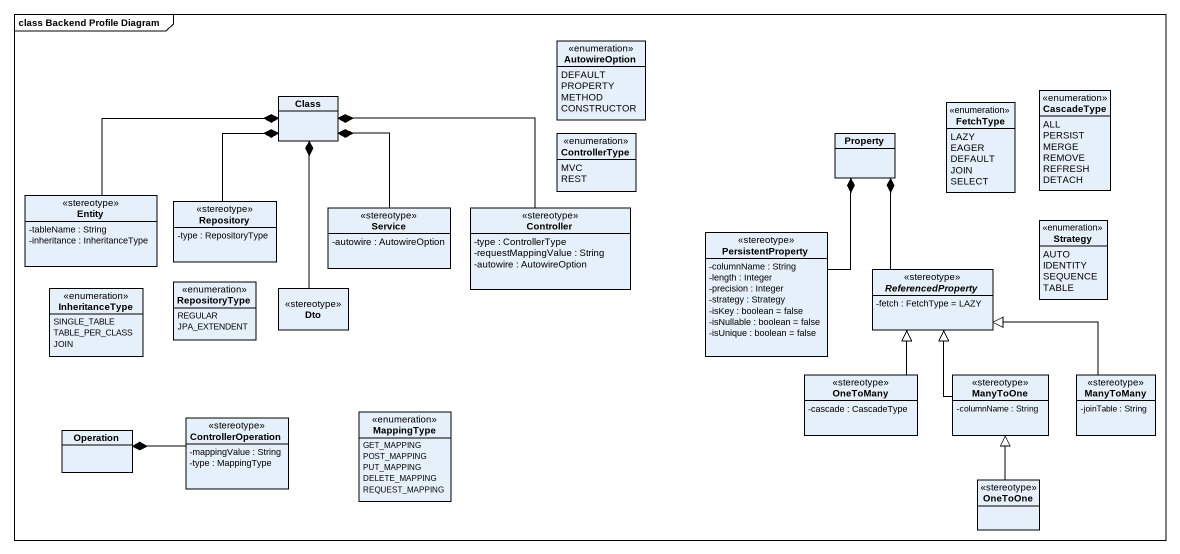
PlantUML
@startuml
mainframe class Backend Profile Diagram
hide circle
hide empty members
skinparam classAttributeIconSize 0
enum AutowireOption {
  DEFAULT
  PROPERTY
  METHOD
  CONSTRUCTOR
}
class "Class" as Class_
enum FetchType {
  LAZY
  EAGER
  DEFAULT
  JOIN
  SELECT
}
enum CascadeType {
  ALL
  PERSIST
  MERGE
  REMOVE
  REFRESH
  DETACH
}
enum ControllerType {
  MVC
  REST
}
class Property
class "Entity" as Entity_ <<stereotype>> {
  -tableName : String
  -inheritance : InheritanceType
}
class Repository <<stereotype>> {
  -type : RepositoryType
}
class Service <<stereotype>> {
  -autowire : AutowireOption
}
class Controller <<stereotype>> {
  -type : ControllerType
  -requestMappingValue : String
  -autowire : AutowireOption
}
enum Strategy {
  AUTO
  IDENTITY
  SEQUENCE
  TABLE
}
class PersistentProperty <<stereotype>> {
  -columnName : String
  -length : Integer
  -precision : Integer
  -strategy : Strategy
  -isKey : boolean = false
  -isNullable : boolean = false
  -isUnique : boolean = false
}
enum InheritanceType {
  SINGLE_TABLE
  TABLE_PER_CLASS
  JOIN
}
enum RepositoryType {
  REGULAR
  JPA_EXTENDENT
}
class Dto <<stereotype>>
abstract class ReferencedProperty <<stereotype>> {
  -fetch : FetchType = LAZY
}
class OneToMany <<stereotype>> {
  -cascade : CascadeType
}
class ManyToOne <<stereotype>> {
  -columnName : String
}
class ManyToMany <<stereotype>> {
  -joinTable : String
}
class ControllerOperation <<stereotype>> {
  -mappingValue : String
  -type : MappingType
}
enum MappingType {
  GET_MAPPING
  POST_MAPPING
  PUT_MAPPING
  DELETE_MAPPING
  REQUEST_MAPPING
}
class Operation
class OneToOne <<stereotype>>
Entity_ -right-* Class_
Repository -up-* Class_
Service -up-* Class_
Controller -left-* Class_
PersistentProperty -up-* Property
Dto -up-* Class_
ReferencedProperty -up-* Property
OneToMany -up-|> ReferencedProperty
ManyToOne -up-|> ReferencedProperty
ManyToMany -left-|> ReferencedProperty
ControllerOperation -left-* Operation
OneToOne -up-|> ManyToOne
@enduml
